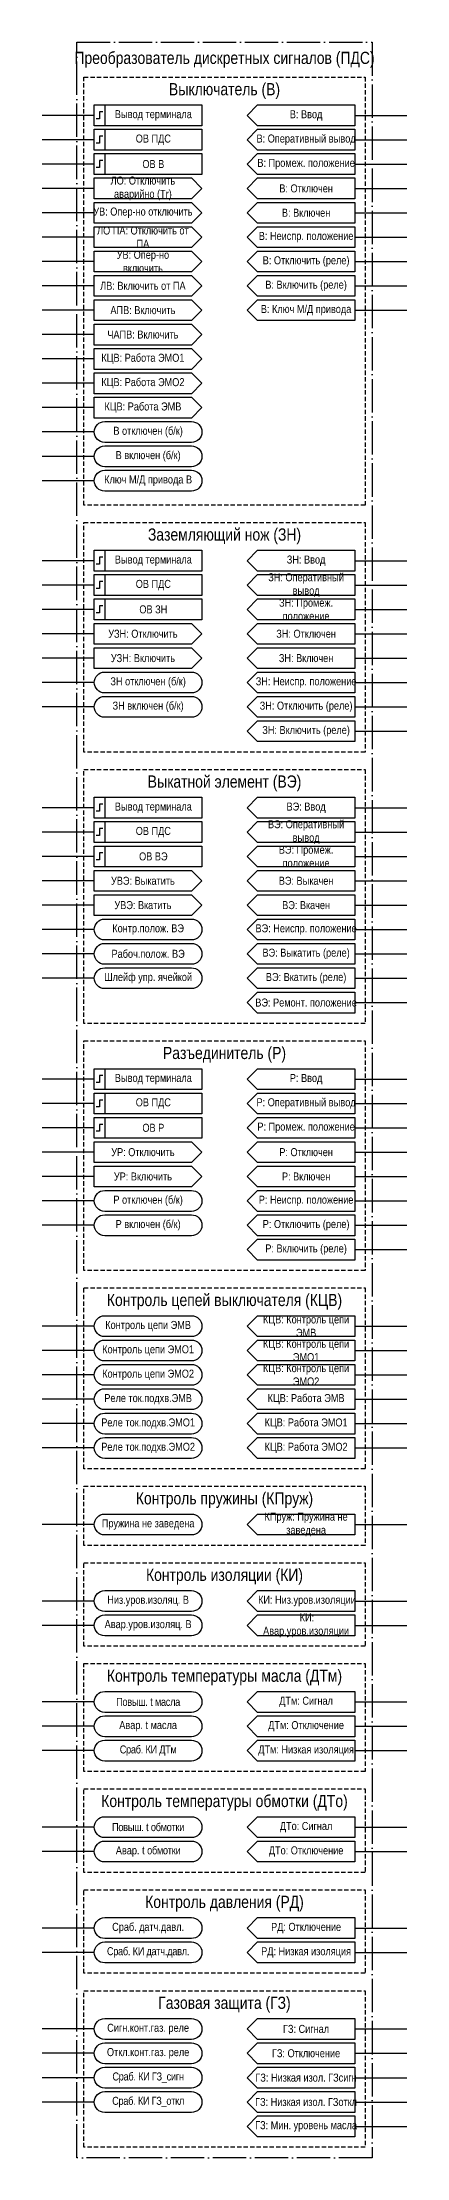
# Model space of a CAD drawing. Header units: millimetres. Extents: x -7300 to 495, y 0 to 1179.
# Drawn here: x -5425 to -5320, y 1 to 609 of the extents above; entities that cross this region are included whole.
import ezdxf

# ---------------------------------------------------------------- set-up
doc = ezdxf.new("R2010")
doc.units = ezdxf.units.MM
doc.linetypes.add('ACAD_ISO04W100', pattern=[30, 24, -3, 0, -3])
doc.linetypes.add('штриховая2', pattern=[0.375, 0.25, -0.125])
doc.layers.add('TEXT', color=7, linetype='Continuous', lineweight=25)
doc.styles.add('2.5_Gost_RD', font='ARIALN.TTF', dxfattribs={"height": 2.5})
doc.styles.add('3.5_Gost_RD', font='ARIALN.TTF', dxfattribs={"height": 3.5})

msp = doc.modelspace()

# ---------------------------------------------------------------- linework, layer by layer
at = {"ltscale": 100}
for p, q in [((-5410, 588), (-5425, 588)), ((-5335, 588), (-5320, 588)), ((-5410, 581), (-5425, 581)), ((-5335, 581), (-5320, 581)), ((-5410, 574), (-5425, 574)), ((-5335, 574), (-5320, 574)), ((-5410, 567), (-5425, 567)), ((-5335, 567), (-5320, 567)), ((-5410, 560), (-5425, 560)), ((-5335, 560), (-5320, 560)), ((-5410, 553), (-5425, 553)), ((-5335, 553), (-5320, 553)), ((-5410, 546), (-5425, 546)), ((-5335, 546), (-5320, 546)), ((-5410, 539), (-5425, 539)), ((-5335, 539), (-5320, 539)), ((-5410, 532), (-5425, 532)), ((-5335, 532), (-5320, 532)), ((-5410, 525), (-5425, 525)), ((-5410, 518), (-5425, 518)), ((-5410, 511), (-5425, 511)), ((-5410, 504), (-5425, 504)), ((-5410, 497), (-5425, 497)), ((-5410, 490), (-5425, 490)), ((-5410, 483), (-5425, 483)), ((-5410, 460), (-5425, 460)), ((-5335, 460), (-5320, 460)), ((-5410, 453), (-5425, 453)), ((-5335, 453), (-5320, 453)), ((-5410, 446), (-5425, 446)), ((-5335, 446), (-5320, 446)), ((-5410, 439), (-5425, 439)), ((-5335, 439), (-5320, 439)), ((-5410, 432), (-5425, 432)), ((-5335, 432), (-5320, 432)), ((-5410, 425), (-5425, 425)), ((-5335, 425), (-5320, 425)), ((-5410, 418), (-5425, 418)), ((-5335, 418), (-5320, 418)), ((-5335, 411), (-5320, 411)), ((-5410, 389), (-5425, 389)), ((-5335, 389), (-5320, 389)), ((-5410, 382), (-5425, 382)), ((-5335, 382), (-5320, 382)), ((-5410, 375), (-5425, 375)), ((-5335, 375), (-5320, 375)), ((-5410, 368), (-5425, 368)), ((-5335, 368), (-5320, 368)), ((-5410, 361), (-5425, 361)), ((-5335, 361), (-5320, 361)), ((-5410, 354), (-5425, 354)), ((-5335, 354), (-5320, 354)), ((-5410, 347), (-5425, 347)), ((-5335, 347), (-5320, 347)), ((-5410, 340), (-5425, 340)), ((-5335, 340), (-5320, 340)), ((-5335, 333), (-5320, 333)), ((-5410, 311), (-5425, 311)), ((-5335, 311), (-5320, 311)), ((-5410, 304), (-5425, 304)), ((-5335, 304), (-5320, 304)), ((-5410, 297), (-5425, 297)), ((-5335, 297), (-5320, 297)), ((-5410, 290), (-5425, 290)), ((-5335, 290), (-5320, 290)), ((-5410, 283), (-5425, 283)), ((-5335, 283), (-5320, 283)), ((-5410, 276), (-5425, 276)), ((-5335, 276), (-5320, 276)), ((-5410, 269), (-5425, 269)), ((-5335, 269), (-5320, 269)), ((-5335, 262), (-5320, 262)), ((-5410, 240), (-5425, 240)), ((-5335, 240), (-5320, 240)), ((-5410, 233), (-5425, 233)), ((-5335, 233), (-5320, 233)), ((-5410, 226), (-5425, 226)), ((-5335, 226), (-5320, 226)), ((-5410, 219), (-5425, 219)), ((-5335, 219), (-5320, 219)), ((-5410, 212), (-5425, 212)), ((-5335, 212), (-5320, 212)), ((-5410, 205), (-5425, 205)), ((-5335, 205), (-5320, 205)), ((-5410, 183), (-5425, 183)), ((-5335, 183), (-5320, 183)), ((-5410, 161), (-5425, 161)), ((-5335, 161), (-5320, 161)), ((-5410, 154), (-5425, 154)), ((-5335, 154), (-5320, 154)), ((-5410, 132), (-5425, 132)), ((-5335, 132), (-5320, 132)), ((-5410, 125), (-5425, 125)), ((-5335, 125), (-5320, 125)), ((-5410, 118), (-5425, 118)), ((-5335, 118), (-5320, 118)), ((-5410, 96), (-5425, 96)), ((-5335, 96), (-5320, 96)), ((-5410, 89), (-5425, 89)), ((-5335, 89), (-5320, 89)), ((-5410, 67), (-5425, 67)), ((-5335, 67), (-5320, 67)), ((-5410, 60), (-5425, 60)), ((-5335, 60), (-5320, 60)), ((-5410, 38), (-5425, 38)), ((-5335, 38), (-5320, 38)), ((-5410, 31), (-5425, 31)), ((-5335, 31), (-5320, 31)), ((-5410, 24), (-5425, 24)), ((-5335, 24), (-5320, 24)), ((-5410, 17), (-5425, 17)), ((-5335, 17), (-5320, 17)), ((-5335, 10), (-5320, 10))]:
    msp.add_line(p, q, dxfattribs=at)
at = {"color": 251, "linetype": 'ACAD_ISO04W100', "lineweight": 30, "ltscale": 0.4, "true_color": 0x58595b}
msp.add_lwpolyline([(-5415, 609), (-5330, 609), (-5330, 1), (-5415, 1)], close=True, dxfattribs=at)
at = {"linetype": 'штриховая2', "ltscale": 5}
for points in [[(-5413, 599), (-5332, 599), (-5332, 476), (-5413, 476)], [(-5413, 471), (-5332, 471), (-5332, 405), (-5413, 405)], [(-5413, 400), (-5332, 400), (-5332, 327), (-5413, 327)], [(-5413, 322), (-5332, 322), (-5332, 256), (-5413, 256)], [(-5413, 251), (-5332, 251), (-5332, 199), (-5413, 199)], [(-5413, 194), (-5332, 194), (-5332, 177), (-5413, 177)], [(-5413, 172), (-5332, 172), (-5332, 148), (-5413, 148)], [(-5413, 143), (-5332, 143), (-5332, 112), (-5413, 112)], [(-5413, 107), (-5332, 107), (-5332, 83), (-5413, 83)], [(-5413, 78), (-5332, 78), (-5332, 54), (-5413, 54)], [(-5413, 49), (-5332, 49), (-5332, 4), (-5413, 4)]]:
    msp.add_lwpolyline(points, close=True, dxfattribs=at)
at = {"ltscale": 100}
for points in [[(-5410, 591), (-5407, 591), (-5407, 585), (-5410, 585)], [(-5410, 591), (-5379, 591), (-5379, 585), (-5410, 585)], [(-5410, 584), (-5407, 584), (-5407, 578), (-5410, 578)], [(-5410, 584), (-5379, 584), (-5379, 578), (-5410, 578)], [(-5410, 577), (-5407, 577), (-5407, 571), (-5410, 571)], [(-5410, 577), (-5379, 577), (-5379, 571), (-5410, 571)], [(-5335, 571), (-5363, 571), (-5366, 574), (-5363, 577), (-5335, 577)], [(-5382, 564), (-5410, 564), (-5410, 570), (-5382, 570), (-5379, 567)], [(-5363, 570), (-5335, 570), (-5335, 564), (-5363, 564), (-5366, 567)], [(-5382, 557), (-5410, 557), (-5410, 563), (-5382, 563), (-5379, 560)], [(-5363, 563), (-5335, 563), (-5335, 557), (-5363, 557), (-5366, 560)], [(-5382, 550), (-5410, 550), (-5410, 556), (-5382, 556), (-5379, 553)], [(-5363, 556), (-5335, 556), (-5335, 550), (-5363, 550), (-5366, 553)], [(-5382, 543), (-5410, 543), (-5410, 549), (-5382, 549), (-5379, 546)], [(-5363, 549), (-5335, 549), (-5335, 543), (-5363, 543), (-5366, 546)], [(-5382, 536), (-5410, 536), (-5410, 542), (-5382, 542), (-5379, 539)], [(-5363, 542), (-5335, 542), (-5335, 536), (-5363, 536), (-5366, 539)], [(-5382, 529), (-5410, 529), (-5410, 535), (-5382, 535), (-5379, 532)], [(-5363, 535), (-5335, 535), (-5335, 529), (-5363, 529), (-5366, 532)], [(-5382, 522), (-5410, 522), (-5410, 528), (-5382, 528), (-5379, 525)], [(-5382, 515), (-5410, 515), (-5410, 521), (-5382, 521), (-5379, 518)], [(-5382, 508), (-5410, 508), (-5410, 514), (-5382, 514), (-5379, 511)], [(-5382, 501), (-5410, 501), (-5410, 507), (-5382, 507), (-5379, 504)], [(-5410, 463), (-5407, 463), (-5407, 457), (-5410, 457)], [(-5410, 463), (-5379, 463), (-5379, 457), (-5410, 457)], [(-5410, 456), (-5407, 456), (-5407, 450), (-5410, 450)], [(-5410, 456), (-5379, 456), (-5379, 450), (-5410, 450)], [(-5410, 449), (-5407, 449), (-5407, 443), (-5410, 443)], [(-5410, 449), (-5379, 449), (-5379, 443), (-5410, 443)], [(-5335, 443), (-5363, 443), (-5366, 446), (-5363, 449), (-5335, 449)], [(-5382, 436), (-5410, 436), (-5410, 442), (-5382, 442), (-5379, 439)], [(-5363, 442), (-5335, 442), (-5335, 436), (-5363, 436), (-5366, 439)], [(-5382, 429), (-5410, 429), (-5410, 435), (-5382, 435), (-5379, 432)], [(-5363, 435), (-5335, 435), (-5335, 429), (-5363, 429), (-5366, 432)], [(-5363, 428), (-5335, 428), (-5335, 422), (-5363, 422), (-5366, 425)], [(-5363, 421), (-5335, 421), (-5335, 415), (-5363, 415), (-5366, 418)], [(-5363, 414), (-5335, 414), (-5335, 408), (-5363, 408), (-5366, 411)], [(-5410, 392), (-5407, 392), (-5407, 386), (-5410, 386)], [(-5410, 392), (-5379, 392), (-5379, 386), (-5410, 386)], [(-5335, 386), (-5363, 386), (-5366, 389), (-5363, 392), (-5335, 392)], [(-5410, 385), (-5407, 385), (-5407, 379), (-5410, 379)], [(-5410, 385), (-5379, 385), (-5379, 379), (-5410, 379)], [(-5363, 385), (-5335, 385), (-5335, 379), (-5363, 379), (-5366, 382)], [(-5410, 378), (-5407, 378), (-5407, 372), (-5410, 372)], [(-5410, 378), (-5379, 378), (-5379, 372), (-5410, 372)], [(-5335, 372), (-5363, 372), (-5366, 375), (-5363, 378), (-5335, 378)], [(-5382, 365), (-5410, 365), (-5410, 371), (-5382, 371), (-5379, 368)], [(-5363, 371), (-5335, 371), (-5335, 365), (-5363, 365), (-5366, 368)], [(-5382, 358), (-5410, 358), (-5410, 364), (-5382, 364), (-5379, 361)], [(-5363, 364), (-5335, 364), (-5335, 358), (-5363, 358), (-5366, 361)], [(-5363, 357), (-5335, 357), (-5335, 351), (-5363, 351), (-5366, 354)], [(-5363, 350), (-5335, 350), (-5335, 344), (-5363, 344), (-5366, 347)], [(-5363, 343), (-5335, 343), (-5335, 337), (-5363, 337), (-5366, 340)], [(-5363, 336), (-5335, 336), (-5335, 330), (-5363, 330), (-5366, 333)], [(-5410, 314), (-5407, 314), (-5407, 308), (-5410, 308)], [(-5410, 314), (-5379, 314), (-5379, 308), (-5410, 308)], [(-5335, 308), (-5363, 308), (-5366, 311), (-5363, 314), (-5335, 314)], [(-5410, 307), (-5407, 307), (-5407, 301), (-5410, 301)], [(-5410, 307), (-5379, 307), (-5379, 301), (-5410, 301)], [(-5363, 307), (-5335, 307), (-5335, 301), (-5363, 301), (-5366, 304)], [(-5410, 300), (-5407, 300), (-5407, 294), (-5410, 294)], [(-5410, 300), (-5379, 300), (-5379, 294), (-5410, 294)], [(-5335, 294), (-5363, 294), (-5366, 297), (-5363, 300), (-5335, 300)], [(-5382, 287), (-5410, 287), (-5410, 293), (-5382, 293), (-5379, 290)], [(-5363, 293), (-5335, 293), (-5335, 287), (-5363, 287), (-5366, 290)], [(-5382, 280), (-5410, 280), (-5410, 286), (-5382, 286), (-5379, 283)], [(-5363, 286), (-5335, 286), (-5335, 280), (-5363, 280), (-5366, 283)], [(-5363, 279), (-5335, 279), (-5335, 273), (-5363, 273), (-5366, 276)], [(-5363, 272), (-5335, 272), (-5335, 266), (-5363, 266), (-5366, 269)], [(-5363, 265), (-5335, 265), (-5335, 259), (-5363, 259), (-5366, 262)], [(-5335, 237), (-5363, 237), (-5366, 240), (-5363, 243), (-5335, 243)], [(-5363, 236), (-5335, 236), (-5335, 230), (-5363, 230), (-5366, 233)], [(-5363, 229), (-5335, 229), (-5335, 223), (-5363, 223), (-5366, 226)], [(-5363, 222), (-5335, 222), (-5335, 216), (-5363, 216), (-5366, 219)], [(-5363, 215), (-5335, 215), (-5335, 209), (-5363, 209), (-5366, 212)], [(-5363, 208), (-5335, 208), (-5335, 202), (-5363, 202), (-5366, 205)], [(-5335, 180), (-5363, 180), (-5366, 183), (-5363, 186), (-5335, 186)], [(-5363, 164), (-5335, 164), (-5335, 158), (-5363, 158), (-5366, 161)], [(-5335, 151), (-5363, 151), (-5366, 154), (-5363, 157), (-5335, 157)], [(-5335, 129), (-5363, 129), (-5366, 132), (-5363, 135), (-5335, 135)], [(-5363, 128), (-5335, 128), (-5335, 122), (-5363, 122), (-5366, 125)], [(-5363, 121), (-5335, 121), (-5335, 115), (-5363, 115), (-5366, 118)], [(-5335, 93), (-5363, 93), (-5366, 96), (-5363, 99), (-5335, 99)], [(-5363, 92), (-5335, 92), (-5335, 86), (-5363, 86), (-5366, 89)], [(-5335, 64), (-5363, 64), (-5366, 67), (-5363, 70), (-5335, 70)], [(-5363, 63), (-5335, 63), (-5335, 57), (-5363, 57), (-5366, 60)], [(-5335, 35), (-5363, 35), (-5366, 38), (-5363, 41), (-5335, 41)], [(-5363, 34), (-5335, 34), (-5335, 28), (-5363, 28), (-5366, 31)], [(-5363, 27), (-5335, 27), (-5335, 21), (-5363, 21), (-5366, 24)], [(-5363, 20), (-5335, 20), (-5335, 14), (-5363, 14), (-5366, 17)], [(-5363, 13), (-5335, 13), (-5335, 7), (-5363, 7), (-5366, 10)]]:
    msp.add_lwpolyline(points, close=True, dxfattribs=at)
for points in [[(-5366, 588), (-5363, 591), (-5335, 591), (-5335, 585), (-5363, 585), (-5366, 588)], [(-5366, 581), (-5363, 584), (-5335, 584), (-5335, 578), (-5363, 578), (-5366, 581)], [(-5366, 460), (-5363, 463), (-5335, 463), (-5335, 457), (-5363, 457), (-5366, 460)], [(-5366, 453), (-5363, 456), (-5335, 456), (-5335, 450), (-5363, 450), (-5366, 453)]]:
    msp.add_lwpolyline(points, dxfattribs=at)
at = {"lineweight": 30, "ltscale": 100}
for points in [[(-5407.5, 589), (-5408.5, 589), (-5408.5, 587), (-5409.5, 587)], [(-5407.5, 582), (-5408.5, 582), (-5408.5, 580), (-5409.5, 580)], [(-5407.5, 575), (-5408.5, 575), (-5408.5, 573), (-5409.5, 573)], [(-5407.5, 461), (-5408.5, 461), (-5408.5, 459), (-5409.5, 459)], [(-5407.5, 454), (-5408.5, 454), (-5408.5, 452), (-5409.5, 452)], [(-5407.5, 447), (-5408.5, 447), (-5408.5, 445), (-5409.5, 445)], [(-5407.5, 390), (-5408.5, 390), (-5408.5, 388), (-5409.5, 388)], [(-5407.5, 383), (-5408.5, 383), (-5408.5, 381), (-5409.5, 381)], [(-5407.5, 376), (-5408.5, 376), (-5408.5, 374), (-5409.5, 374)], [(-5407.5, 312), (-5408.5, 312), (-5408.5, 310), (-5409.5, 310)], [(-5407.5, 305), (-5408.5, 305), (-5408.5, 303), (-5409.5, 303)], [(-5407.5, 298), (-5408.5, 298), (-5408.5, 296), (-5409.5, 296)]]:
    msp.add_lwpolyline(points, dxfattribs=at)
at = {"ltscale": 100}
for points in [[(-5407, 494, -1), (-5407, 500), (-5382, 500, -1), (-5382, 494)], [(-5407, 487, -1), (-5407, 493), (-5382, 493, -1), (-5382, 487)], [(-5407, 480, -1), (-5407, 486), (-5382, 486, -1), (-5382, 480)], [(-5407, 422, -1), (-5407, 428), (-5382, 428, -1), (-5382, 422)], [(-5407, 415, -1), (-5407, 421), (-5382, 421, -1), (-5382, 415)], [(-5407, 351, -1), (-5407, 357), (-5382, 357, -1), (-5382, 351)], [(-5407, 344, -1), (-5407, 350), (-5382, 350, -1), (-5382, 344)], [(-5407, 337, -1), (-5407, 343), (-5382, 343, -1), (-5382, 337)], [(-5407, 273, -1), (-5407, 279), (-5382, 279, -1), (-5382, 273)], [(-5407, 266, -1), (-5407, 272), (-5382, 272, -1), (-5382, 266)], [(-5407, 237, -1), (-5407, 243), (-5382, 243, -1), (-5382, 237)], [(-5407, 230, -1), (-5407, 236), (-5382, 236, -1), (-5382, 230)], [(-5407, 223, -1), (-5407, 229), (-5382, 229, -1), (-5382, 223)], [(-5407, 216, -1), (-5407, 222), (-5382, 222, -1), (-5382, 216)], [(-5407, 209, -1), (-5407, 215), (-5382, 215, -1), (-5382, 209)], [(-5407, 202, -1), (-5407, 208), (-5382, 208, -1), (-5382, 202)], [(-5407, 180, -1), (-5407, 186), (-5382, 186, -1), (-5382, 180)], [(-5407, 158, -1), (-5407, 164), (-5382, 164, -1), (-5382, 158)], [(-5407, 151, -1), (-5407, 157), (-5382, 157, -1), (-5382, 151)], [(-5407, 129, -1), (-5407, 135), (-5382, 135, -1), (-5382, 129)], [(-5407, 122, -1), (-5407, 128), (-5382, 128, -1), (-5382, 122)], [(-5407, 115, -1), (-5407, 121), (-5382, 121, -1), (-5382, 115)], [(-5407, 93, -1), (-5407, 99), (-5382, 99, -1), (-5382, 93)], [(-5407, 86, -1), (-5407, 92), (-5382, 92, -1), (-5382, 86)], [(-5407, 64, -1), (-5407, 70), (-5382, 70, -1), (-5382, 64)], [(-5407, 57, -1), (-5407, 63), (-5382, 63, -1), (-5382, 57)], [(-5407, 35, -1), (-5407, 41), (-5382, 41, -1), (-5382, 35)], [(-5407, 28, -1), (-5407, 34), (-5382, 34, -1), (-5382, 28)], [(-5407, 21, -1), (-5407, 27), (-5382, 27, -1), (-5382, 21)], [(-5407, 14, -1), (-5407, 20), (-5382, 20, -1), (-5382, 14)]]:
    msp.add_lwpolyline(points, format="xyb", close=True, dxfattribs=at)

# ---------------------------------------------------------------- texts
at = {"color": 30, "ltscale": 100, "true_color": 0xf7941d, "char_height": 3.5, "attachment_point": 5, "style": '3.5_Gost_RD'}
for s, insert, width in [('Преобразователь дискретных сигналов (ПДС)', (-5372.5, 604), 85), ('Выключатель (В)', (-5372.5, 595), 81), ('Заземляющий нож (ЗН)', (-5372.5, 467), 81), ('Выкатной элемент (ВЭ)', (-5372.5, 396), 81), ('Разъединитель (Р)', (-5372.5, 318), 81), ('Контроль цепей выключателя (КЦВ)', (-5372.5, 247), 81), ('Контроль пружины (КПруж)', (-5372.5, 190), 81), ('Контроль изоляции (КИ)', (-5372.5, 168), 81), ('Контроль температуры масла (ДТм)', (-5372.5, 139), 81), ('Контроль температуры обмотки (ДТо)', (-5372.5, 103), 81), ('Контроль давления (РД)', (-5372.5, 74), 81), ('Газовая защита (ГЗ)', (-5372.5, 45), 81)]:
    msp.add_mtext(s, dxfattribs=dict(at, insert=insert, width=width))
at = {"color": 0, "ltscale": 100, "char_height": 2.3, "width": 28, "attachment_point": 5, "style": '2.5_Gost_RD'}
for s, insert in [('{\\C256;Вывод терминала}', (-5393, 588)), ('{\\C256;ОВ ПДС}', (-5393, 581)), ('{\\C256;ОВ В}', (-5393, 574)), ('{\\C256;Вывод терминала}', (-5393, 460)), ('{\\C256;ОВ ПДС}', (-5393, 453)), ('{\\C256;ОВ ЗН}', (-5393, 446)), ('{\\C256;Вывод терминала}', (-5393, 389)), ('{\\C256;ОВ ПДС}', (-5393, 382)), ('{\\C256;ОВ ВЭ}', (-5393, 375)), ('{\\C256;Вывод терминала}', (-5393, 311)), ('{\\C256;ОВ ПДС}', (-5393, 304)), ('{\\C256;ОВ Р}', (-5393, 297))]:
    msp.add_mtext(s, dxfattribs=dict(at, insert=insert))
at = {"ltscale": 100, "char_height": 2.3, "attachment_point": 5, "style": '2.5_Gost_RD'}
for s, insert, width in [('В: Ввод', (-5349, 588), 28), ('В: Оперативный вывод', (-5349, 581), 28), ('В: Промеж. положение', (-5349, 574), 28), ('ЛО: Отключить аварийно (Tr)', (-5396, 567), 28), ('В: Отключен', (-5349, 567), 28), ('УВ: Опер-но отключить', (-5396, 560), 28), ('В: Включен', (-5349, 560), 28), ('ЛО ПА: Отключить от ПА', (-5396, 553), 28), ('В: Неиспр. положение', (-5349, 553), 28), ('УВ: Опер-но \\Pвключить', (-5396, 546), 28), ('В: Отключить (реле)', (-5349, 546), 28), ('ЛВ: Включить от ПА', (-5396, 539), 28), ('В: Включить (реле)', (-5349, 539), 28), ('АПВ: Включить', (-5396, 532), 28), ('В: Ключ М/Д привода', (-5349, 532), 28), ('ЧАПВ: Включить', (-5396, 525), 28), ('КЦВ: Работа ЭМО1', (-5396, 518), 28), ('КЦВ: Работа ЭМО2', (-5396, 511), 28), ('КЦВ: Работа ЭМВ', (-5396, 504), 28), ('В отключен (б/к)', (-5394.5, 497), 31), ('В включен (б/к)', (-5394.5, 490), 31), ('Ключ М/Д привода В', (-5394.5, 483), 31), ('ЗН: Оперативный вывод', (-5349, 453), 28), ('ЗН: Ввод', (-5349, 460), 28), ('ЗН: Промеж. положение', (-5349, 446), 28), ('УЗН: Отключить', (-5396, 439), 28), ('ЗН: Отключен', (-5349, 439), 28), ('УЗН: Включить', (-5396, 432), 28), ('ЗН: Включен', (-5349, 432), 28), ('ЗН отключен (б/к)', (-5394.5, 425), 31), ('ЗН: Неиспр. положение', (-5349, 425), 28), ('ЗН включен (б/к)', (-5394.5, 418), 31), ('ЗН: Отключить (реле)', (-5349, 418), 28), ('ЗН: Включить (реле)', (-5349, 411), 28), ('ВЭ: Ввод', (-5349, 389), 28), ('ВЭ: Оперативный вывод', (-5349, 382), 28), ('ВЭ: Промеж. положение', (-5349, 375), 28), ('УВЭ: Выкатить', (-5396, 368), 28), ('ВЭ: Выкачен', (-5349, 368), 28), ('УВЭ: Вкатить', (-5396, 361), 28), ('ВЭ: Вкачен', (-5349, 361), 28), ('Контр.полож. ВЭ', (-5394.5, 354), 31), ('ВЭ: Неиспр. положение', (-5349, 354), 28), ('\\pt18.4;Рабоч.полож. ВЭ', (-5394.5, 347), 31), ('ВЭ: Выкатить (реле)', (-5349, 347), 28), ('Шлейф упр. ячейкой', (-5394.5, 340), 31), ('ВЭ: Вкатить (реле)', (-5349, 340), 28), ('ВЭ: Ремонт. положение', (-5349, 333), 28), ('Р: Ввод', (-5349, 311), 28), ('Р: Оперативный вывод', (-5349, 304), 28), ('Р: Промеж. положение', (-5349, 297), 28), ('УР: Отключить', (-5396, 290), 28), ('Р: Отключен', (-5349, 290), 28), ('УР: Включить', (-5396, 283), 28), ('Р: Включен', (-5349, 283), 28), ('Р отключен (б/к)', (-5394.5, 276), 31), ('Р: Неиспр. положение', (-5349, 276), 28), ('Р включен (б/к)', (-5394.5, 269), 31), ('Р: Отключить (реле)', (-5349, 269), 28), ('Р: Включить (реле)', (-5349, 262), 28), ('КЦВ: Контроль цепи ЭМВ', (-5349, 240), 28), ('КЦВ: Контроль цепи ЭМО1', (-5349, 233), 28), ('КЦВ: Контроль цепи ЭМО2', (-5349, 226), 28), ('КЦВ: Работа ЭМВ', (-5349, 219), 28), ('КЦВ: Работа ЭМО1', (-5349, 212), 28), ('КЦВ: Работа ЭМО2', (-5349, 205), 28), ('КПруж: Пружина не заведена', (-5349, 183), 28), ('{\\W0.8;\\T0.8; }КИ: Низ.уров.изоляции', (-5349, 161), 28), ('{\\W0.8;\\T0.8; }КИ: Авар.уров.изоляции', (-5349, 154), 28), ('ДТм: {\\A1;Сигнал}', (-5349, 132), 28), ('ДТм: {\\A1;Отключение}', (-5349, 125), 28), ('ДТм: Низкая изоляция', (-5349, 118), 28), ('ДТо: {\\A1;Сигнал}', (-5349, 96), 28), ('ДТо: {\\A1;Отключение}', (-5349, 89), 28), ('\\A1;РД: Отключение', (-5349, 67), 28), ('РД: Низкая изоляция', (-5349, 60), 28), ('ГЗ: {\\A1;Сигнал}', (-5349, 38), 28), ('ГЗ: {\\A1;Отключение}', (-5349, 31), 28), ('ГЗ: Низкая изол. ГЗсигн', (-5349, 24), 28), ('ГЗ: Низкая изол. ГЗоткл', (-5349, 17), 28), ('ГЗ: Мин. уровень масла ', (-5349, 10), 28)]:
    msp.add_mtext(s, dxfattribs=dict(at, insert=insert, width=width))
at = {"layer": 'TEXT', "ltscale": 100, "char_height": 2.3, "width": 31, "attachment_point": 5, "style": '2.5_Gost_RD'}
for s, insert in [('Контроль цепи ЭМВ', (-5394.5, 240)), ('Контроль цепи ЭМО1', (-5394.5, 233)), ('Контроль цепи ЭМО2', (-5394.5, 226)), ('Реле ток.подхв.ЭМВ', (-5394.5, 219)), ('Реле ток.подхв.ЭМО1', (-5394.5, 212)), ('Реле ток.подхв.ЭМО2', (-5394.5, 205)), ('Пружина не заведена', (-5394.5, 183)), ('Низ.уров.изоляц. В', (-5394.5, 161)), ('Авар.уров.изоляц. В', (-5394.5, 154)), ('\\A1;{\\T0.95;Повыш. t масла }', (-5394.5, 132)), ('\\A1;Авар. t масла', (-5394.5, 125)), ('\\A1;{\\T0.95;Сраб. КИ ДТм}', (-5394.5, 118)), ('\\A1;{\\T0.95;Повыш. t обмотки}', (-5394.5, 96)), ('\\A1;Авар. t {\\T0.95;обмотки}', (-5394.5, 89)), ('\\A1;Сраб. {\\T0.95;д}атч.давл.', (-5394.5, 67)), ('\\A1;{\\T0.95;Сраб. КИ датч.давл.}', (-5394.5, 60)), ('\\A1;Сигн.конт.газ. реле', (-5394.5, 38)), ('\\A1;Откл.конт.газ. реле', (-5394.5, 31)), ('\\A1;{\\T0.95;Сраб. КИ ГЗ_сигн}', (-5394.5, 24)), ('\\A1;{\\T0.95;Сраб. КИ ГЗ_откл}', (-5394.5, 17))]:
    msp.add_mtext(s, dxfattribs=dict(at, insert=insert))

doc.saveas('drawing.dxf')
